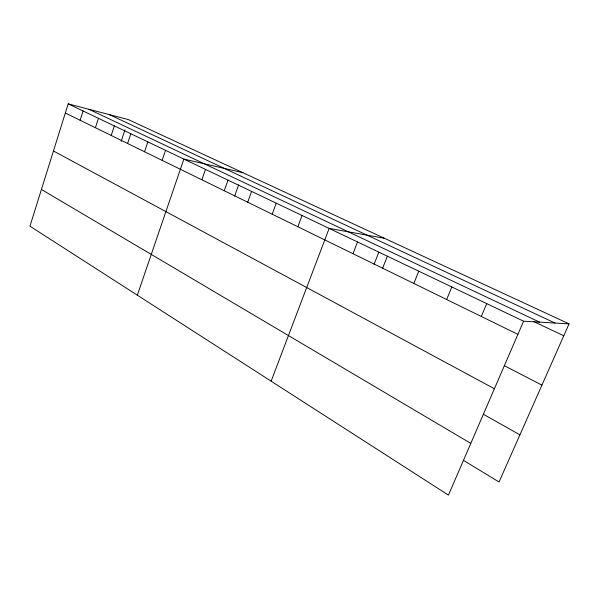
<?xml version="1.0" encoding="UTF-8"?>
<svg xmlns="http://www.w3.org/2000/svg" width="599" height="599" viewBox="0 0 599 599"><rect width="100%" height="100%" fill="white"/><g stroke="black" fill="none" stroke-linecap="round" stroke-linejoin="round"><path stroke-width="0.9" d="M569.05 323.857L128.298 119.568L68.189 103.874L29.95 226.175L448.441 495.126L523.586 321.206L569.05 323.857L499.042 482L463.341 460.294M80.124 120.249L83.051 110.972M95.413 127.722L98.423 118.31M111.227 135.464L114.327 125.895M121.17 141.386L124.936 129.863M127.602 143.468L130.792 133.757M144.561 151.764L147.848 141.896M162.142 160.36L165.526 150.327M137.328 295.187L183.863 159.079L242.969 172.714M201.856 179.79L205.472 169.39M224.281 190.752L228.024 180.157M234.643 196.105L238.679 184.777M247.716 202.215L251.595 191.403M272.223 214.202L276.251 203.173M297.875 226.751L302.068 215.49M271.137 381.174L329.136 228.406L384.318 238.237M352.991 253.706L357.536 241.959M374.12 264.211L378.83 252.209M382.641 268.202L387.381 256.2M413.819 283.454L418.776 271.182M446.667 299.522L451.848 286.966M481.311 316.467L486.732 303.618M109.332 114.619L555.018 323.041M88.914 109.288L539.594 322.142M533.567 321.468L563.771 335.784M68.189 103.874L523.586 321.206M65.336 113.016L517.903 334.362M504.351 365.69L541.923 385.142M53.461 150.985L494.4 388.751M483.363 414.253L519.917 434.844M41.428 189.456L470.792 443.395"/></g></svg>
